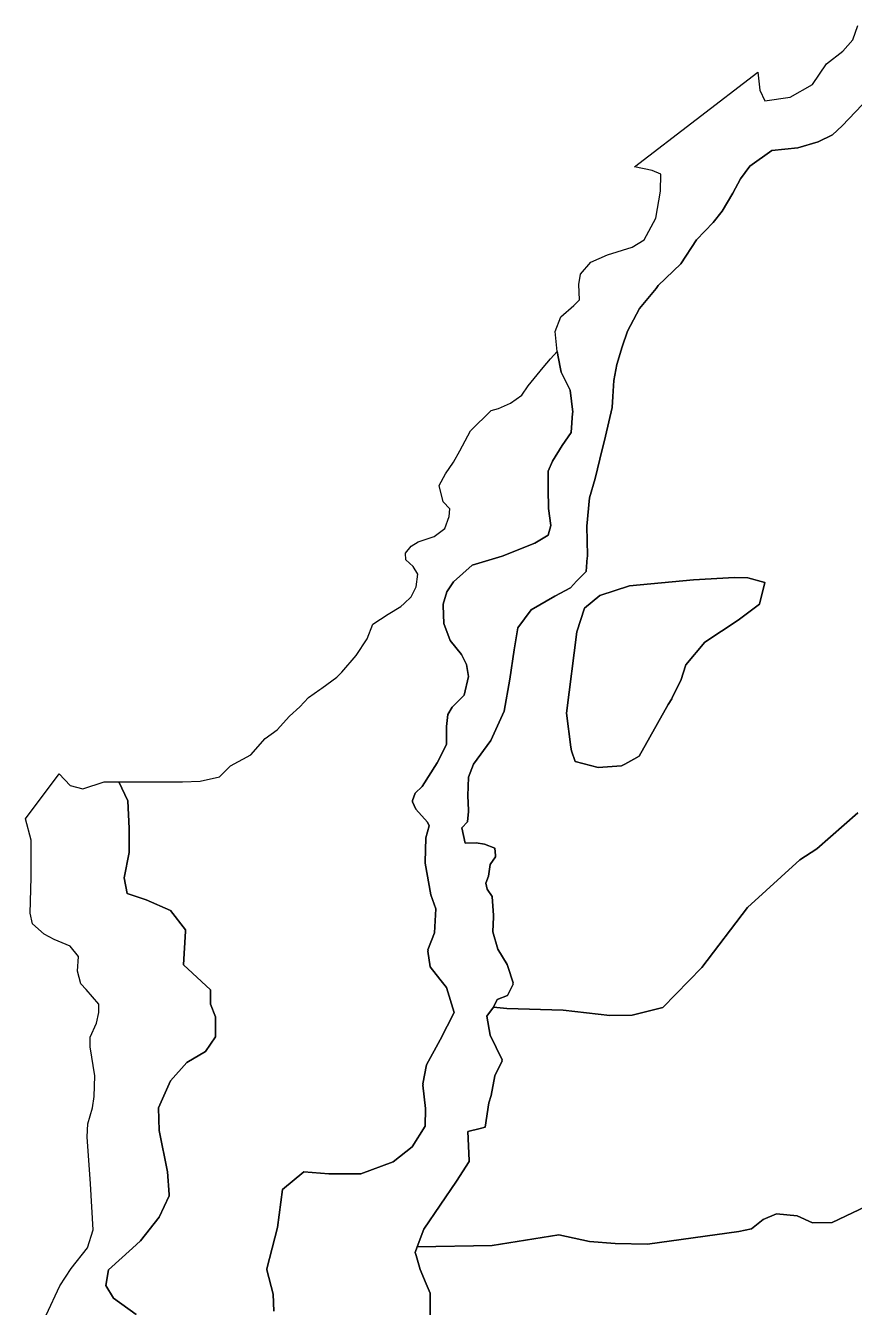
# Model space of a CAD drawing. Header units: inches. Extents: x 288635 to 1232953, y 676945 to 1655780.
# Drawn here: x 463121 to 472448, y 1500510 to 1514928 of the extents above; entities that cross this region are included whole.
import ezdxf

# ---------------------------------------------------------------- set-up
doc = ezdxf.new("R2010")
doc.units = ezdxf.units.IN
doc.header["$MEASUREMENT"] = 0

msp = doc.modelspace()

# ---------------------------------------------------------------- linework, layer by layer
at = {"color": 1}
for points in [[(465915.347, 1500467.9161), (465907.7705, 1500657.3291), (465835.5375, 1500930.2092), (465837.301, 1500937.028), (465835.5375, 1500943.6901), (465955.9258, 1501409.1914), (466012.107, 1501834.5634), (466252.8836, 1502035.2105), (466533.7895, 1502011.1328), (466894.9544, 1502011.1328), (467256.1192, 1502147.5729), (467472.8181, 1502316.1165), (467617.2841, 1502548.8672), (467620.3359, 1502745.7462), (467593.2064, 1503008.9135), (467594.0992, 1503013.7344), (467593.2064, 1503022.3944), (467633.3358, 1503239.0933), (467785.8277, 1503519.9993), (467943.7642, 1503827.9755), (467858.0606, 1504108.4598), (467783.4666, 1504202.5131), (467673.4653, 1504341.2105), (467649.3876, 1504517.7799), (467650.7357, 1504521.3748), (467649.3876, 1504531.2608), (467721.6206, 1504723.8821), (467737.0101, 1504993.1992), (467681.4911, 1505151.8249), (467617.2841, 1505504.9638), (467617.6254, 1505516.5676), (467617.2841, 1505518.4447), (467625.3099, 1505791.3248), (467663.0789, 1505927.2931), (467643.6514, 1505968.3068), (467512.6157, 1506114.2504), (467473.669, 1506197.2239), (467476.4156, 1506204.8533), (467473.669, 1506210.7048), (467504.1491, 1506295.3716), (467585.5031, 1506367.6928), (467753.7241, 1506634.0428), (467858.0606, 1506842.7158), (467858.0606, 1507029.8821), (467858.0606, 1507043.363), (467874.1124, 1507179.803), (467922.2677, 1507260.0619), (468058.7078, 1507396.5019), (468105.5792, 1507607.4233), (468083.5895, 1507739.3615), (468026.2171, 1507854.2597), (467897.5235, 1508010.0467), (467828.0967, 1508201.3937), (467821.3234, 1508404.5941), (467821.7268, 1508405.9724), (467821.3234, 1508418.075), (467861.9635, 1508556.9286), (467938.3195, 1508672.6177), (468146.9925, 1508857.2131), (468484.0797, 1508961.5496), (468853.2704, 1509106.0155), (469003.2748, 1509196.0182), (469033.2954, 1509304.889), (469004.9657, 1509495.103), (469000.7324, 1509717.3534), (469000.7324, 1509730.8343), (469000.7324, 1509901.5038), (469000.7324, 1509914.9847), (469051.5325, 1510027.1682), (469159.4827, 1510204.9686), (469262.5906, 1510350.0277), (469277.4521, 1510570.2017), (469278.0163, 1510578.561), (469250.4996, 1510828.3282), (469148.8994, 1511029.4119), (469138.1992, 1511084.1261), (469103.7185, 1511260.4393), (469080.9297, 1511488.0209), (469144.4298, 1511652.0629), (469292.5968, 1511779.0631), (469356.0969, 1511842.5633), (469345.5135, 1512017.1886), (469366.6802, 1512133.6055), (469483.0971, 1512265.8975), (469668.3058, 1512350.5643), (469948.7647, 1512435.2311), (470081.0567, 1512519.898), (470213.3486, 1512763.3151), (470266.2654, 1513064.9407), (470271.5571, 1513255.4411), (470171.0152, 1513297.7745), (469975.2231, 1513340.1079), (471361.6426, 1514403.7351), (471382.8093, 1514202.6513), (471441.0177, 1514080.9427), (471726.7683, 1514123.2762), (471975.4771, 1514266.1515), (472134.2274, 1514498.9853), (472319.4362, 1514641.8605), (472430.5614, 1514768.8608), (472488.7698, 1514927.6111)], [(472537.1518, 1514036.48), (472309.089, 1513800.4116), (472203.2555, 1513698.8114), (472040.2718, 1513620.4946), (471811.6714, 1513554.8778), (471517.8643, 1513522.8233), (471270.6105, 1513347.0376), (471166.0867, 1513205.6271), (471079.3032, 1513042.6434), (470960.7563, 1512839.8063), (470859.7417, 1512712.2089), (470670.7857, 1512517.709), (470496.7298, 1512248.7702), (470241.7486, 1512005.931), (470216.8241, 1511969.503), (470029.4345, 1511745.1241), (469893.9675, 1511491.1236), (469833.6941, 1511313.7806), (469774.7255, 1511117.2689), (469741.5672, 1510936.5559), (469728.8672, 1510754.5222), (469722.2906, 1510632.8544), (469646.317, 1510310.0213), (469582.8169, 1510049.6707), (469532.0168, 1509833.7703), (469466.4, 1509615.7532), (469439.0336, 1509295.7768), (469443.2411, 1508967.6344), (469443.0759, 1508967.0338), (469443.2411, 1508954.1535), (469440.2512, 1508943.2811), (469428.2999, 1508788.1349), (469320.3497, 1508680.1847), (469253.3357, 1508602.9276), (469076.9326, 1508510.851), (468812.3487, 1508356.334), (468660.6492, 1508153.506), (468620.5197, 1507904.7036), (468572.3644, 1507575.6423), (468508.1573, 1507214.4774), (468355.6655, 1506885.4161), (468163.0443, 1506620.5619), (468107.4973, 1506472.4969), (468097.2497, 1506263.4461), (468105.3806, 1506102.8604), (468104.9422, 1506098.0379), (468105.3806, 1506089.3795), (468094.7973, 1505972.9626), (468031.5195, 1505903.5612), (468068.3027, 1505731.9061), (468192.1641, 1505734.5597), (468287.4143, 1505719.743), (468403.8312, 1505675.2929), (468410.1812, 1505592.7427), (468409.2481, 1505591.3921), (468410.1812, 1505579.2618), (468348.4721, 1505489.944), (468331.5879, 1505360.4979), (468299.924, 1505281.3904), (468314.931, 1505213.8586), (468371.7173, 1505133.2022), (468387.7691, 1504916.5033), (468387.4195, 1504907.7413), (468387.7691, 1504903.0224), (468381.0184, 1504733.8075), (468435.5813, 1504538.6406), (468540.1497, 1504364.6782), (468546.6654, 1504343.8279), (468607.0316, 1504159.7565), (468604.3617, 1504154.4167), (468607.0316, 1504146.2756), (468543.5315, 1504019.2754), (468427.8985, 1503972.0197), (468388.2186, 1503885.4455), (468310.5037, 1503785.9341), (468350.7924, 1503571.9006), (468484.0797, 1503295.2745), (468480.8511, 1503288.4944), (468484.0797, 1503281.7936), (468403.8208, 1503113.25), (468361.891, 1502893.6066), (468335.0865, 1502809.7434), (468291.4584, 1502535.3863), (468236.0519, 1502521.5346), (468099.4716, 1502487.3896), (468114.889, 1502163.6247), (468114.2905, 1502162.7132), (468114.889, 1502150.1438), (467970.7349, 1501930.6158), (467601.2323, 1501387.6847), (467529.0848, 1501189.279), (467507.0543, 1501128.695), (467517.3481, 1501091.9313), (467561.1029, 1500935.6642), (467630.2389, 1500772.7007), (467673.4653, 1500670.81), (467673.4653, 1500657.3291), (467673.4653, 1500405.9558)], [(472488.884, 1506071.9663), (472026.0936, 1505666.7894), (471832.6361, 1505543.6801), (471243.7538, 1505009.0062), (470732.0471, 1504331.0045), (470292.8379, 1503881.212), (469948.8789, 1503796.5451), (469694.8784, 1503791.2535), (469170.7939, 1503853.3899), (468536.0011, 1503873.2744), (468388.2186, 1503885.4455), (468427.8985, 1503972.0197), (468543.5315, 1504019.2754), (468607.0316, 1504146.2756), (468604.3617, 1504154.4167), (468607.0316, 1504159.7565), (468546.6654, 1504343.8279), (468540.1497, 1504364.6782), (468435.5813, 1504538.6406), (468381.0184, 1504733.8075), (468387.7691, 1504903.0224), (468387.4195, 1504907.7413), (468387.7691, 1504916.5033), (468371.7173, 1505133.2022), (468314.931, 1505213.8586), (468299.924, 1505281.3904), (468331.5879, 1505360.4979), (468348.4721, 1505489.944), (468410.1812, 1505579.2618), (468409.2481, 1505591.3921), (468410.1812, 1505592.7427), (468403.8312, 1505675.2929), (468287.4143, 1505719.743), (468192.1641, 1505734.5597), (468068.3027, 1505731.9061), (468031.5195, 1505903.5612), (468094.7973, 1505972.9626), (468105.3806, 1506089.3795), (468104.9422, 1506098.0379), (468105.3806, 1506102.8604), (468097.2497, 1506263.4461), (468107.4973, 1506472.4969), (468163.0443, 1506620.5619), (468355.6655, 1506885.4161), (468508.1573, 1507214.4774), (468572.3644, 1507575.6423), (468620.5197, 1507904.7036), (468660.6492, 1508153.506), (468812.3487, 1508356.334), (469076.9326, 1508510.851), (469253.3357, 1508602.9276), (469320.3497, 1508680.1847), (469428.2999, 1508788.1349), (469440.2512, 1508943.2811), (469443.2411, 1508954.1535), (469443.0759, 1508967.0338), (469443.2411, 1508967.6344), (469439.0336, 1509295.7768), (469466.4, 1509615.7532), (469532.0168, 1509833.7703), (469582.8169, 1510049.6707), (469646.317, 1510310.0213), (469722.2906, 1510632.8544), (469728.8672, 1510754.5222), (469741.5672, 1510936.5559), (469774.7255, 1511117.2689), (469833.6941, 1511313.7806), (469893.9675, 1511491.1236), (470029.4345, 1511745.1241), (470216.8241, 1511969.503), (470241.7486, 1512005.931), (470496.7298, 1512248.7702), (470670.7857, 1512517.709), (470859.7417, 1512712.2089), (470960.7563, 1512839.8063), (471079.3032, 1513042.6434), (471166.0867, 1513205.6271), (471270.6105, 1513347.0376), (471517.8643, 1513522.8233), (471811.6714, 1513554.8778), (472040.2718, 1513620.4946), (472203.2555, 1513698.8114), (472309.089, 1513800.4116), (472537.1518, 1514036.48)], [(464366.8005, 1500430.0334), (464109.9722, 1500614.6288), (464023.5125, 1500756.1082), (464053.791, 1500930.2092), (464322.8291, 1501175.3328), (464414.9558, 1501259.2705), (464623.6288, 1501524.1247), (464735.9912, 1501764.9013), (464735.2482, 1501776.79), (464735.9912, 1501778.3822), (464719.9394, 1502035.2105), (464623.6288, 1502500.7119), (464615.9855, 1502752.9404), (464752.043, 1503057.0688), (464936.6384, 1503265.7418), (465145.3114, 1503386.1301), (465257.6738, 1503554.6737), (465257.6738, 1503568.1546), (465257.6738, 1503763.3467), (465257.6738, 1503776.8276), (465201.4926, 1503921.2936), (465201.4926, 1504068.3304), (465201.4926, 1504081.8113), (464897.2902, 1504361.9977), (464920.5866, 1504742.5047), (464919.8215, 1504743.4884), (464920.5866, 1504755.9856), (464752.043, 1504972.6845), (464479.1629, 1505093.0728), (464262.464, 1505165.3058), (464231.598, 1505342.7851), (464286.5416, 1505625.3521), (464286.5416, 1505638.833), (464286.5416, 1505882.1805), (464286.5416, 1505895.6614), (464270.4899, 1506208.6709), (464170.0896, 1506420.3124), (464202.5267, 1506420.3124), (464356.3156, 1506420.3124), (464500.7815, 1506420.3124), (464886.024, 1506420.3124), (465086.6712, 1506428.3383), (465303.3701, 1506476.4936), (465428.075, 1506601.1985), (465654.5668, 1506725.2274), (465818.9411, 1506908.3652), (465953.4668, 1507006.202), (466089.9068, 1507158.6939), (466207.1495, 1507265.2782), (466304.4354, 1507370.124), (466430.7612, 1507458.2975), (466456.7818, 1507476.4595), (466622.7654, 1507599.4112), (466680.8346, 1507653.0701), (466839.585, 1507843.5705), (466963.9394, 1508031.425), (467029.5562, 1508193.3504), (467200.5832, 1508306.8039), (467344.4588, 1508393.3648), (467380.763, 1508428.2244), (467459.24, 1508500.9516), (467518.1103, 1508613.5095), (467535.986, 1508756.648), (467482.115, 1508844.1149), (467401.905, 1508918.6277), (467396.825, 1508994.8278), (467461.5952, 1509073.568), (467539.277, 1509121.5106), (467719.194, 1509179.719), (467840.9026, 1509272.3234), (467888.5277, 1509404.6153), (467893.8194, 1509491.928), (467819.7359, 1509571.3031), (467774.7566, 1509756.5118), (467847.5757, 1509887.4949), (467935.8605, 1510015.9091), (468008.0934, 1510144.3232), (468128.4817, 1510369.048), (468360.003, 1510596.615), (468444.1538, 1510619.0552), (468576.4457, 1510679.9095), (468705.2321, 1510771.994), (468778.5784, 1510874.6788), (468947.5655, 1511082.7437), (469027.3809, 1511179.6624), (469103.7185, 1511260.4393), (469138.1992, 1511084.1261), (469148.8994, 1511029.4119), (469250.4996, 1510828.3282), (469278.0163, 1510578.561), (469277.4521, 1510570.2017), (469262.5906, 1510350.0277), (469159.4827, 1510204.9686), (469051.5325, 1510027.1682), (469000.7324, 1509914.9847), (469000.7324, 1509901.5038), (469000.7324, 1509730.8343), (469000.7324, 1509717.3534), (469004.9657, 1509495.103), (469033.2954, 1509304.889), (469003.2748, 1509196.0182), (468853.2704, 1509106.0155), (468484.0797, 1508961.5496), (468146.9925, 1508857.2131), (467938.3195, 1508672.6177), (467861.9635, 1508556.9286), (467821.3234, 1508418.075), (467821.7268, 1508405.9724), (467821.3234, 1508404.5941), (467828.0967, 1508201.3937), (467897.5235, 1508010.0467), (468026.2171, 1507854.2597), (468083.5895, 1507739.3615), (468105.5792, 1507607.4233), (468058.7078, 1507396.5019), (467922.2677, 1507260.0619), (467874.1124, 1507179.803), (467858.0606, 1507043.363), (467858.0606, 1507029.8821), (467858.0606, 1506842.7158), (467753.7241, 1506634.0428), (467585.5031, 1506367.6928), (467504.1491, 1506295.3716), (467473.669, 1506210.7048), (467476.4156, 1506204.8533), (467473.669, 1506197.2239), (467512.6157, 1506114.2504), (467643.6514, 1505968.3068), (467663.0789, 1505927.2931), (467625.3099, 1505791.3248), (467617.2841, 1505518.4447), (467617.6254, 1505516.5676), (467617.2841, 1505504.9638), (467681.4911, 1505151.8249), (467737.0101, 1504993.1992), (467721.6206, 1504723.8821), (467649.3876, 1504531.2608), (467650.7357, 1504521.3748), (467649.3876, 1504517.7799), (467673.4653, 1504341.2105), (467783.4666, 1504202.5131), (467858.0606, 1504108.4598), (467943.7642, 1503827.9755), (467785.8277, 1503519.9993), (467633.3358, 1503239.0933), (467593.2064, 1503022.3944), (467594.0992, 1503013.7344), (467593.2064, 1503008.9135), (467620.3359, 1502745.7462), (467617.2841, 1502548.8672), (467472.8181, 1502316.1165), (467256.1192, 1502147.5729), (467256.1192, 1502147.5729), (466894.9544, 1502011.1328), (466533.7895, 1502011.1328), (466252.8836, 1502035.2105), (466012.107, 1501834.5634), (465955.9258, 1501409.1914), (465835.5375, 1500943.6901), (465837.301, 1500937.028), (465835.5375, 1500930.2092), (465907.7705, 1500657.3291), (465915.347, 1500467.9161)], [(463354.5197, 1500422.6304), (463507.9783, 1500750.7144), (463632.3328, 1500946.5065), (463817.5415, 1501179.3403), (463883.4581, 1501381.2795), (463852.9781, 1501899.4405), (463812.338, 1502427.7616), (463822.498, 1502575.0819), (463873.2981, 1502752.8822), (463893.6181, 1502879.8825), (463898.6981, 1503113.563), (463847.898, 1503438.6836), (463847.898, 1503550.4438), (463919.0182, 1503707.9241), (463944.4182, 1503824.7644), (463944.4182, 1503921.2846), (463802.178, 1504083.8449), (463741.2178, 1504149.885), (463705.6578, 1504292.1253), (463715.8178, 1504454.6856), (463624.3776, 1504571.5259), (463441.4972, 1504647.726), (463329.737, 1504708.6861), (463197.6567, 1504825.5264), (463172.2567, 1504942.3666), (463182.4167, 1505343.6874), (463182.4167, 1505546.8878), (463182.4167, 1505765.3283), (463121.4566, 1506004.0887), (463497.3773, 1506512.0898), (463624.3776, 1506380.0095), (463766.6179, 1506344.4494), (464005.3784, 1506420.6496), (464170.0896, 1506420.3124), (464270.4899, 1506208.6709), (464286.5416, 1505895.6614), (464286.5416, 1505882.1805), (464286.5416, 1505638.833), (464286.5416, 1505625.3521), (464231.598, 1505342.7851), (464262.464, 1505165.3058), (464479.1629, 1505093.0728), (464752.043, 1504972.6845), (464920.5866, 1504755.9856), (464919.8215, 1504743.4884), (464920.5866, 1504742.5047), (464897.2902, 1504361.9977), (465201.4926, 1504081.8113), (465201.4926, 1504068.3304), (465201.4926, 1503921.2936), (465257.6738, 1503776.8276), (465257.6738, 1503763.3467), (465257.6738, 1503568.1546), (465257.6738, 1503554.6737), (465145.3114, 1503386.1301), (464936.6384, 1503265.7418), (464752.043, 1503057.0688), (464615.9855, 1502752.9404), (464623.6288, 1502500.7119), (464719.9394, 1502035.2105), (464735.9912, 1501778.3822), (464735.2482, 1501776.79), (464735.9912, 1501764.9013), (464623.6288, 1501524.1247), (464414.9558, 1501259.2705), (464322.8291, 1501175.3328), (464053.791, 1500930.2092), (464023.5125, 1500756.1082), (464109.9722, 1500614.6288), (464366.8005, 1500430.0334)], [(472657.1521, 1501681.0905), (472197.0801, 1501464.5861), (471978.7663, 1501461.8571), (471804.1409, 1501538.0573), (471572.3655, 1501560.2823), (471423.1402, 1501496.7822), (471289.7899, 1501392.007), (471149.0241, 1501363.5899), (470121.3204, 1501221.8377), (469755.3777, 1501226.5459), (469467.3363, 1501252.3067), (469120.8329, 1501324.8299), (468370.8935, 1501204.8396), (467529.0848, 1501189.279), (467601.2323, 1501387.6847), (467970.7349, 1501930.6158), (468114.889, 1502150.1438), (468114.2905, 1502162.7132), (468114.889, 1502163.6247), (468099.4716, 1502487.3896), (468236.0519, 1502521.5346), (468291.4584, 1502535.3863), (468335.0865, 1502809.7434), (468361.891, 1502893.6066), (468403.8208, 1503113.25), (468484.0797, 1503281.7936), (468480.8511, 1503288.4944), (468484.0797, 1503295.2745), (468350.7924, 1503571.9006), (468310.5037, 1503785.9341), (468388.2186, 1503885.4455), (468536.0011, 1503873.2744), (469170.7939, 1503853.3899), (469694.8784, 1503791.2535), (469948.8789, 1503796.5451), (470292.8379, 1503881.212), (470732.0471, 1504331.0045), (471243.7538, 1505009.0062), (471832.6361, 1505543.6801), (472026.0936, 1505666.7894), (472488.884, 1506071.9663)], [(467673.4653, 1500405.9558), (467673.4653, 1500657.3291), (467673.4653, 1500670.81), (467630.2389, 1500772.7007), (467561.1029, 1500935.6642), (467517.3481, 1501091.9313), (467507.0543, 1501128.695), (467529.0848, 1501189.279), (468370.8935, 1501204.8396), (469120.8329, 1501324.8299), (469467.3363, 1501252.3067), (469755.3777, 1501226.5459), (470121.3204, 1501221.8377), (471149.0241, 1501363.5899), (471289.7899, 1501392.007), (471423.1402, 1501496.7822), (471572.3655, 1501560.2823), (471804.1409, 1501538.0573), (471978.7663, 1501461.8571), (472197.0801, 1501464.5861), (472657.1521, 1501681.0905)]]:
    msp.add_lwpolyline(points, dxfattribs=at)
for points in [[(470025.3084, 1506710.2238), (470354.315, 1507292.0597), (470394.9601, 1507356.4144), (470396.9177, 1507369.1391), (470495.2093, 1507561.1255), (470552.3594, 1507736.8091), (470766.1432, 1507992.9263), (471138.6773, 1508240.5768), (471382.0944, 1508420.4938), (471441.3612, 1508661.7943), (471248.7441, 1508714.7111), (471098.4605, 1508718.7751), (470636.1796, 1508693.3751), (469918.7091, 1508626.4169), (469584.6175, 1508515.5747), (469411.8971, 1508373.3344), (469323.3954, 1508110.4784), (469208.7149, 1507193.0341), (469258.2132, 1506810.928), (469263.3068, 1506771.6072), (469305.6403, 1506648.8403), (469563.8741, 1506581.1068), (469828.458, 1506600.1569), (469863.5395, 1506619.7724), (469965.8384, 1506676.9717), (470025.3084, 1506710.2238)], [(469828.458, 1506600.1569), (469563.8741, 1506581.1068), (469305.6403, 1506648.8403), (469263.3068, 1506771.6072), (469258.2132, 1506810.928), (469208.7149, 1507193.0341), (469323.3954, 1508110.4784), (469411.8971, 1508373.3344), (469584.6175, 1508515.5747), (469918.7091, 1508626.4169), (470636.1796, 1508693.3751), (471098.4605, 1508718.7751), (471248.7441, 1508714.7111), (471441.3612, 1508661.7943), (471382.0944, 1508420.4938), (471138.6773, 1508240.5768), (470766.1432, 1507992.9263), (470552.3594, 1507736.8091), (470495.2093, 1507561.1255), (470396.9177, 1507369.1391), (470394.9601, 1507356.4144), (470354.315, 1507292.0597), (470025.3084, 1506710.2238), (469965.8384, 1506676.9717), (469863.5395, 1506619.7724), (469828.458, 1506600.1569)]]:
    msp.add_lwpolyline(points, close=True, dxfattribs=at)

doc.saveas('drawing.dxf')
